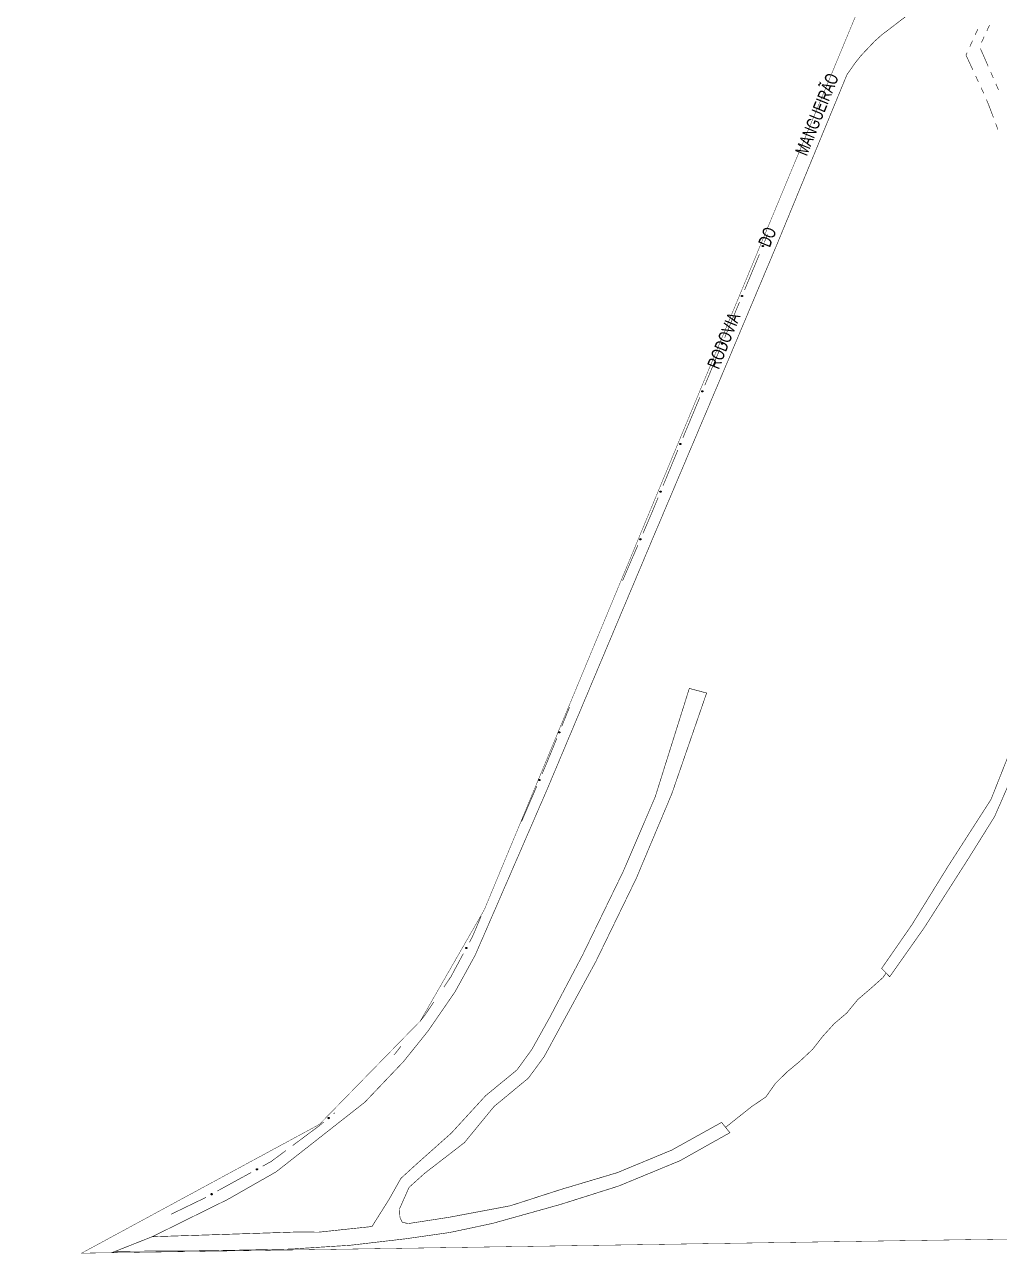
# Model space of a CAD drawing. Extents: x 204256 to 207861, y 4845615 to 4848347.
# Drawn here: x 204255.8 to 204557.7, y 4846552.3 to 4846935 of the extents above; entities that cross this region are included whole.
import ezdxf

# ---------------------------------------------------------------- set-up
doc = ezdxf.new("R2010")
doc.units = 0
doc.header["$LTSCALE"] = 1.5
doc.header["$MEASUREMENT"] = 0
for name, pattern in [('PHANTOMX2', [5, 2.5, -0.5, 0.5, -0.5, 0.5, -0.5]), ('TRACO_11', [8, 3, -1, 3, -1]), ('TRACO_15', [3, 2, -1]), ('TRACO_25', [8, 3, -1, 1, -1, 1, -1])]:
    doc.linetypes.add(name, pattern=pattern)
for name, color, linetype in [('LM-LIM-SETOR-FISCAL', 7, 'CONTINUOUS'), ('SV-CAMINHO-TRILHA', 20, 'CONTINUOUS'), ('SV-EIXO-ROD-ESTR', 7, 'CONTINUOUS'), ('SV-ROD-ESTADUAIS', 20, 'CONTINUOUS'), ('SV-RUA-NAO-PAV-S-GUIA-C-GUIA', 7, 'PHANTOMX2'), ('SV-RUA-PAVIM-S-GUIA-C-GUIA', 7, 'CONTINUOUS'), ('SV-TXT-ROD-EST', 20, 'CONTINUOUS')]:
    doc.layers.add(name, color=color, linetype=linetype)
doc.styles.add('ARIAL', font='ARIAL.TTF')
doc.linetypes.add('Limite', pattern='A,20,-3,[130,ltypeshp.shx,S=6.35,R=0,X=0,Y=0],-3,20', length=46)

msp = doc.modelspace()

# ---------------------------------------------------------------- linework, layer by layer
at = {"layer": 'LM-LIM-SETOR-FISCAL', "linetype": 'Limite', "ltscale": 0.1, "const_width": 0.13, "flags": 128}
msp.add_lwpolyline([(204255.91, 4845774.54), (204446.84, 4845974), (204535.1, 4846039.96), (204560.77, 4846069.41), (204570.54, 4846097.54), (204632.4, 4846153.82), (204654.94, 4846153.05), (205078.23, 4846433.21), (204983.84, 4846565.04), (204273.38, 4846554.21), (204347.03, 4846594.12), (204378.32, 4846626.2), (204398.13, 4846660.67), (204526.98, 4846971.03), (204438.64, 4847114.19), (204402.08, 4847237.98), (204373.18, 4847447.79), (204373.2, 4847552.6), (204365.79, 4847552.5), (205446.22, 4847576.17), (205460.3, 4847496.97), (205556.14, 4847515.7), (205660.88, 4847539.89), (205654.63, 4847591.47), (205807.66, 4847598.84), (205876.3, 4847605.11), (205880.92, 4847594.37), (205947.96, 4847607.22), (205959.47, 4847609.16), (205968.56, 4847603.73), (205972.79, 4847599.34), (206017.95, 4847599.66), (206211.07, 4847610.99), (206253.35, 4847609.47), (206274.49, 4847604.21), (206283.85, 4847619.28), (206186.17, 4847750.07), (206524.96, 4848001.52), (206519.68, 4848013.26), (206960.49, 4848346.74), (206966.87, 4848336.83), (206987.16, 4848307.84), (207005.71, 4848281.99), (207017.4, 4848267.11), (206974.73, 4848235.13), (206955.48, 4848219.86), (206950.26, 4848216.07), (206955.58, 4848209.27), (206959.42, 4848202.77), (206982.67, 4848172.12), (206995.35, 4848155.22), (207005.92, 4848142.54), (207020.41, 4848120.82), (207031.95, 4848105.77), (207060.87, 4848065.4), (207066.5, 4848058.01), (207069.11, 4848053.33), (207069.26, 4848049.8), (207069.37, 4848045.04), (207075.04, 4848034.33), (207087.01, 4848019.05), (207090.77, 4848014.03), (207100.06, 4848001.48), (207111.59, 4847986.15), (207126.09, 4847965.9), (207130.37, 4847960.22), (207134.22, 4847955.66), (207145.03, 4847940.16), (207159.13, 4847921.36), (207169.47, 4847906.92), (207186.34, 4847883.83), (207193.03, 4847885.67), (207202.51, 4847892.47), (207242.67, 4847921.29), (207248.23, 4847915.4), (207260.72, 4847896.98), (207285.87, 4847860.83), (207310.76, 4847826.26), (207315.6, 4847819.35), (207328.91, 4847799.72), (207333.8, 4847793.43), (207340.01, 4847785.42), (207350.49, 4847771.92), (207365.1, 4847750.55), (207367.63, 4847745.51), (207368.81, 4847743.14), (207390.62, 4847713.26), (207400.06, 4847698.96), (207410.24, 4847685.38), (207427.79, 4847661.69), (207431.06, 4847656.73), (207440.44, 4847642.51), (207457.67, 4847619.01), (207463.75, 4847610.71), (207498.88, 4847562.81), (207506.17, 4847553.18), (207511.91, 4847545.61), (207531.85, 4847519.47), (207540.14, 4847507.78), (207556.36, 4847486.66), (207571.87, 4847465.34), (207564.83, 4847458.43), (207551.89, 4847445.71), (207534.74, 4847428.33), (207518.94, 4847409.14), (207499.11, 4847384.81), (207498.17, 4847383.65), (207496.47, 4847381.56), (207486.15, 4847368.88), (207482.26, 4847364.11), (207477.47, 4847358.01), (207465.6, 4847339.64), (207465.56, 4847339.57), (207453.37, 4847317.61), (207438.93, 4847286.56), (207430.8, 4847269.09), (207410.93, 4847225.64), (207406.21, 4847217.15), (207396.71, 4847200.13), (207391.02, 4847192.25), (207379.11, 4847175.75), (207360.52, 4847152.72), (207355.52, 4847146.52), (207336.47, 4847121.03), (207323.47, 4847103.64), (207318.06, 4847094.89), (207310.15, 4847082.08), (207305.19, 4847073.38), (207304.65, 4847072.43), (207303.79, 4847070.78), (207287.7, 4847039.93), (207271.61, 4847010.96), (207261.28, 4846991.91), (207237.73, 4846950.07), (207236, 4846947.01), (207246.02, 4846928.73), (207251.02, 4846918.92), (207261.83, 4846899.5), (207265.63, 4846893.3), (207284.85, 4846863.07), (207289.66, 4846855.66), (207307.47, 4846827.84), (207314.88, 4846816.63), (207320.06, 4846808.15), (207332.53, 4846791.25), (207339.11, 4846782.58), (207345.12, 4846773.87), (207348.76, 4846768.8), (207357.76, 4846756.36), (207363.08, 4846749.04), (207366.95, 4846743.73), (207375.37, 4846734.54), (207383.22, 4846728.41), (207384.7, 4846727.73), (207392.17, 4846724.3), (207394.9, 4846723.05), (207402.49, 4846720.73), (207417.51, 4846716.14), (207437.03, 4846709.56), (207455.89, 4846703.64), (207460.62, 4846701.8), (207464.4, 4846700.29), (207467.39, 4846699.09), (207481.11, 4846693.55), (207488.13, 4846690.92), (207492.95, 4846689.16), (207510.17, 4846679.84), (207529.47, 4846668.22), (207543.72, 4846659.45), (207561.49, 4846646.95), (207570.84, 4846639.98), (207577.05, 4846635.29), (207586.86, 4846628.1), (207606.11, 4846612.63), (207623.66, 4846599.69), (207639.45, 4846588.94), (207662.08, 4846572.67), (207671.27, 4846565.58), (207685.28, 4846561.61), (207697.24, 4846558.13), (207709.78, 4846554.65), (207731.23, 4846549.14), (207735.6, 4846547.91), (207745.02, 4846545.25), (207762.81, 4846541.24), (207775.65, 4846538.39), (207787.75, 4846535.54), (207783.77, 4846513.63), (207781.5, 4846502.37), (207779.56, 4846492.81), (207778.5, 4846480), (207783.13, 4846476.08), (207788.36, 4846474.34), (207788.71, 4846474.22), (207798.97, 4846471.45), (207842.08, 4846460.36), (207844.37, 4846459.93), (207847.21, 4846459.39), (207851.95, 4846457.87), (207854.6, 4846457.02), (207858.96, 4846455.96), (207860.74, 4846451.34), (207859.67, 4846437.09), (207856.83, 4846420), (207854.33, 4846403.63), (207846.53, 4846396.15), (207836.81, 4846356.4), (207833.21, 4846341.98), (207827.16, 4846317.88), (207806.6, 4846238.03), (207795.3, 4846194.29), (207792.57, 4846183.36), (207787.76, 4846165.39), (207754.01, 4846025.3), (207739.36, 4845961), (207739.21, 4845960.34), (207737.77, 4845953.31), (207733.28, 4845938.2), (207726.95, 4845910.14), (207723, 4845891.36), (207741.21, 4845886.65), (207760.55, 4845879.79), (207773.24, 4845875.33), (207781.18, 4845873.09), (207785.9, 4845871.77), (207797.77, 4845868.36), (207799.24, 4845867.93), (207814.84, 4845863.98), (207831.48, 4845857.74), (207850.72, 4845850.88), (207842.01, 4845830.09), (207833.57, 4845800.72), (207825.14, 4845777.91), (207814.83, 4845746.81), (207813.3, 4845742.3), (207812.54, 4845740.05), (207809.34, 4845729.53), (207804.2, 4845714.63), (207791.7, 4845677.75), (207783.5, 4845679.57), (207766.81, 4845685.02), (207754.43, 4845688.82), (207739.64, 4845691.3), (207722.13, 4845693.94), (207717.1, 4845694.68), (207690.08, 4845700.62), (207680.08, 4845702.89), (207670.03, 4845704.98), (207667.81, 4845700.16), (207660.99, 4845676.98), (207660.54, 4845673.8), (207657.39, 4845659.57), (207656.59, 4845656.53), (207655.95, 4845653.98), (207650.56, 4845639.59), (207647.27, 4845633.02), (207644.17, 4845622.85), (207641.37, 4845615.1), (207618.1, 4845615.4), (207601.33, 4845615.86), (207592.93, 4845615.82), (207543.69, 4845617.43), (207493.78, 4845618.83), (207471.28, 4845620.61), (207442.67, 4845621.38), (207409.05, 4845621.45), (207395.8, 4845621.64), (207345.61, 4845622.76), (207297.34, 4845623.66), (207294.87, 4845656.58), (207289.29, 4845728.51), (207262.54, 4845726.7), (207256.04, 4845726.92), (207223.17, 4845727.38), (207195.16, 4845729.67), (207135.61, 4845730.44), (207094.04, 4845731.93), (207071.52, 4845732.83), (207036.85, 4845734.18), (207004.87, 4845734.18), (206995.29, 4845734.45), (206955.41, 4845735.22), (205304.22, 4845806.54), (205065.89, 4845798.29), (204762.24, 4845774.02), (204255.91, 4845774.54)], close=True, dxfattribs=at)
at = {"layer": 'SV-CAMINHO-TRILHA', "linetype": 'TRACO_15', "const_width": 0.18}
msp.add_lwpolyline([(204472.86, 4846593.21), (204477.1, 4846596.59), (204481.15, 4846599.8), (204485.32, 4846602.61), (204488.27, 4846606.79), (204491.86, 4846610.35), (204495.91, 4846613.72), (204499.85, 4846617.42), (204502.96, 4846621.42), (204506.48, 4846625.32), (204510.41, 4846628.66), (204513.85, 4846632.86), (204517.9, 4846636.32), (204521.67, 4846639.7), (204522.59, 4846641.06)], dxfattribs=at)
at = {"layer": 'SV-EIXO-ROD-ESTR', "const_width": 0.18}
for points in [[(204484.87, 4846867.53), (204485.61, 4846869.39)], [(204485.61, 4846869.39), (204485.87, 4846870.03)], [(204478.73, 4846852.76), (204483.35, 4846863.84)], [(204472.58, 4846837.99), (204477.19, 4846849.07)], [(204466.42, 4846823.22), (204471.04, 4846834.3)], [(204460.27, 4846808.45), (204464.89, 4846819.53)], [(204459.62, 4846806.88), (204460, 4846807.81)], [(204460, 4846807.81), (204460.27, 4846808.45)], [(204453.49, 4846792.1), (204458.09, 4846803.19)], [(204450.04, 4846783.79), (204451.96, 4846788.41)], [(204447.28, 4846777.36), (204449.65, 4846782.87)], [(204449.65, 4846782.87), (204450.04, 4846783.79)], [(204440.96, 4846762.66), (204445.7, 4846773.69)], [(204422.1, 4846717.51), (204424.37, 4846723.06)], [(204424.37, 4846723.06), (204424.55, 4846723.49)], [(204417.24, 4846705.62), (204420.59, 4846713.8)], [(204415.99, 4846702.72), (204417.18, 4846705.47)], [(204417.18, 4846705.47), (204417.24, 4846705.62)], [(204409.67, 4846688.02), (204414.41, 4846699.04)], [(204394.46, 4846652.33), (204396.8, 4846657.86)], [(204396.8, 4846657.86), (204397.14, 4846658.65)], [(204393.52, 4846650.57), (204393.99, 4846651.45)], [(204393.99, 4846651.45), (204394.46, 4846652.33)], [(204387.78, 4846639.89), (204391.62, 4846647.05)], [(204385.61, 4846636.68), (204387.29, 4846639.17)], [(204387.29, 4846639.17), (204387.78, 4846639.89)], [(204379.8, 4846628.1), (204382.21, 4846631.66)], [(204382.21, 4846631.66), (204382.47, 4846632.04)], [(204378.15, 4846625.96), (204379.37, 4846627.54)], [(204379.37, 4846627.54), (204379.8, 4846628.1)], [(204370.11, 4846615.63), (204370.57, 4846616.12)], [(204370.57, 4846616.12), (204371.99, 4846617.96)], [(204371.99, 4846617.96), (204372.31, 4846618.38)], [(204351.43, 4846597.38), (204351.86, 4846597.74)], [(204338.78, 4846587.59), (204346.81, 4846593.55)], [(204346.81, 4846593.55), (204346.87, 4846593.6)], [(204346.87, 4846593.6), (204348.35, 4846594.83)], [(204332.07, 4846582.6), (204336.1, 4846585.59)], [(204336.1, 4846585.59), (204336.7, 4846586.04)], [(204329.45, 4846581.16), (204331.21, 4846582.13)], [(204331.21, 4846582.13), (204332.07, 4846582.6)], [(204315.42, 4846573.47), (204325.94, 4846579.24)], [(204301.13, 4846566.29), (204311.03, 4846571.08)], [(204311.03, 4846571.08), (204311.18, 4846571.15)], [(204311.18, 4846571.15), (204311.91, 4846571.55)]]:
    msp.add_lwpolyline(points, dxfattribs=at)
at = {"layer": 'SV-EIXO-ROD-ESTR'}
for points in [[(204484.25, 4846866.3), (204484.23, 4846866.34), (204484.23, 4846866.38), (204484.23, 4846866.42), (204484.24, 4846866.45), (204484.26, 4846866.49), (204484.28, 4846866.51), (204484.31, 4846866.54), (204484.36, 4846866.56), (204484.4, 4846866.57), (204484.44, 4846866.56), (204484.47, 4846866.55), (204484.5, 4846866.54), (204484.53, 4846866.51), (204484.56, 4846866.48), (204484.58, 4846866.43), (204484.58, 4846866.39), (204484.58, 4846866.36), (204484.57, 4846866.32), (204484.55, 4846866.29), (204484.53, 4846866.26), (204484.5, 4846866.24), (204484.45, 4846866.22), (204484.41, 4846866.21), (204484.37, 4846866.21), (204484.34, 4846866.23), (204484.31, 4846866.24), (204484.28, 4846866.26), (204484.25, 4846866.3)], [(204477.8, 4846850.82), (204477.79, 4846850.87), (204477.78, 4846850.91), (204477.78, 4846850.95), (204477.79, 4846850.98), (204477.81, 4846851.01), (204477.83, 4846851.04), (204477.87, 4846851.06), (204477.91, 4846851.08), (204477.96, 4846851.09), (204477.99, 4846851.09), (204478.03, 4846851.07), (204478.06, 4846851.06), (204478.08, 4846851.03), (204478.11, 4846851), (204478.13, 4846850.95), (204478.14, 4846850.91), (204478.13, 4846850.88), (204478.12, 4846850.84), (204478.1, 4846850.81), (204478.08, 4846850.78), (204478.05, 4846850.76), (204478, 4846850.74), (204477.96, 4846850.73), (204477.92, 4846850.74), (204477.89, 4846850.75), (204477.86, 4846850.76), (204477.83, 4846850.79), (204477.8, 4846850.82)], [(204471.65, 4846836.05), (204471.63, 4846836.1), (204471.62, 4846836.14), (204471.63, 4846836.18), (204471.64, 4846836.21), (204471.66, 4846836.24), (204471.68, 4846836.27), (204471.71, 4846836.29), (204471.76, 4846836.31), (204471.8, 4846836.32), (204471.84, 4846836.32), (204471.87, 4846836.31), (204471.9, 4846836.29), (204471.93, 4846836.26), (204471.96, 4846836.23), (204471.98, 4846836.18), (204471.98, 4846836.14), (204471.98, 4846836.11), (204471.97, 4846836.07), (204471.95, 4846836.04), (204471.93, 4846836.01), (204471.89, 4846835.99), (204471.85, 4846835.97), (204471.81, 4846835.96), (204471.77, 4846835.97), (204471.74, 4846835.98), (204471.7, 4846835.99), (204471.68, 4846836.02), (204471.65, 4846836.05)], [(204465.5, 4846821.28), (204465.48, 4846821.33), (204465.47, 4846821.37), (204465.47, 4846821.41), (204465.49, 4846821.44), (204465.5, 4846821.47), (204465.53, 4846821.5), (204465.56, 4846821.52), (204465.6, 4846821.54), (204465.65, 4846821.55), (204465.69, 4846821.55), (204465.72, 4846821.54), (204465.75, 4846821.52), (204465.78, 4846821.49), (204465.8, 4846821.46), (204465.82, 4846821.42), (204465.83, 4846821.37), (204465.82, 4846821.34), (204465.81, 4846821.3), (204465.8, 4846821.27), (204465.77, 4846821.24), (204465.74, 4846821.22), (204465.69, 4846821.2), (204465.65, 4846821.19), (204465.62, 4846821.2), (204465.58, 4846821.21), (204465.55, 4846821.23), (204465.52, 4846821.25), (204465.5, 4846821.28)], [(204458.7, 4846804.95), (204458.68, 4846804.99), (204458.67, 4846805.03), (204458.67, 4846805.07), (204458.69, 4846805.1), (204458.7, 4846805.13), (204458.73, 4846805.16), (204458.76, 4846805.19), (204458.8, 4846805.21), (204458.85, 4846805.21), (204458.88, 4846805.21), (204458.92, 4846805.2), (204458.95, 4846805.18), (204458.98, 4846805.16), (204459, 4846805.12), (204459.02, 4846805.08), (204459.03, 4846805.04), (204459.02, 4846805), (204459.01, 4846804.97), (204459, 4846804.93), (204458.97, 4846804.91), (204458.94, 4846804.88), (204458.89, 4846804.86), (204458.85, 4846804.86), (204458.82, 4846804.86), (204458.78, 4846804.87), (204458.75, 4846804.89), (204458.72, 4846804.91), (204458.7, 4846804.95)], [(204452.57, 4846790.17), (204452.55, 4846790.21), (204452.54, 4846790.25), (204452.54, 4846790.29), (204452.56, 4846790.32), (204452.57, 4846790.35), (204452.59, 4846790.38), (204452.63, 4846790.41), (204452.67, 4846790.43), (204452.72, 4846790.43), (204452.75, 4846790.43), (204452.79, 4846790.42), (204452.82, 4846790.4), (204452.85, 4846790.38), (204452.87, 4846790.35), (204452.89, 4846790.3), (204452.9, 4846790.26), (204452.89, 4846790.22), (204452.88, 4846790.19), (204452.86, 4846790.16), (204452.84, 4846790.13), (204452.81, 4846790.1), (204452.76, 4846790.09), (204452.72, 4846790.08), (204452.68, 4846790.08), (204452.65, 4846790.09), (204452.62, 4846790.11), (204452.59, 4846790.13), (204452.57, 4846790.17)], [(204446.33, 4846775.43), (204446.31, 4846775.48), (204446.3, 4846775.52), (204446.31, 4846775.56), (204446.32, 4846775.59), (204446.34, 4846775.62), (204446.36, 4846775.65), (204446.39, 4846775.67), (204446.44, 4846775.69), (204446.48, 4846775.7), (204446.52, 4846775.7), (204446.55, 4846775.68), (204446.58, 4846775.67), (204446.61, 4846775.64), (204446.64, 4846775.61), (204446.66, 4846775.56), (204446.66, 4846775.52), (204446.66, 4846775.49), (204446.64, 4846775.45), (204446.63, 4846775.42), (204446.6, 4846775.39), (204446.57, 4846775.37), (204446.52, 4846775.35), (204446.48, 4846775.34), (204446.45, 4846775.35), (204446.41, 4846775.36), (204446.38, 4846775.38), (204446.35, 4846775.4), (204446.33, 4846775.43)], [(204421.19, 4846715.56), (204421.17, 4846715.61), (204421.16, 4846715.65), (204421.16, 4846715.69), (204421.18, 4846715.72), (204421.19, 4846715.75), (204421.22, 4846715.78), (204421.25, 4846715.8), (204421.29, 4846715.82), (204421.34, 4846715.83), (204421.37, 4846715.83), (204421.41, 4846715.82), (204421.44, 4846715.8), (204421.47, 4846715.78), (204421.49, 4846715.74), (204421.51, 4846715.7), (204421.52, 4846715.66), (204421.51, 4846715.62), (204421.5, 4846715.59), (204421.49, 4846715.55), (204421.46, 4846715.53), (204421.43, 4846715.5), (204421.39, 4846715.48), (204421.34, 4846715.47), (204421.31, 4846715.48), (204421.27, 4846715.49), (204421.24, 4846715.51), (204421.21, 4846715.53), (204421.19, 4846715.56)], [(204415.04, 4846700.79), (204415.02, 4846700.84), (204415.02, 4846700.88), (204415.02, 4846700.92), (204415.04, 4846700.95), (204415.05, 4846700.98), (204415.08, 4846701.01), (204415.11, 4846701.03), (204415.15, 4846701.05), (204415.2, 4846701.06), (204415.23, 4846701.05), (204415.27, 4846701.04), (204415.3, 4846701.03), (204415.33, 4846701), (204415.35, 4846700.97), (204415.37, 4846700.92), (204415.38, 4846700.88), (204415.37, 4846700.84), (204415.36, 4846700.81), (204415.34, 4846700.78), (204415.32, 4846700.75), (204415.28, 4846700.73), (204415.24, 4846700.71), (204415.2, 4846700.7), (204415.16, 4846700.71), (204415.13, 4846700.72), (204415.1, 4846700.73), (204415.07, 4846700.76), (204415.04, 4846700.79)], [(204392.41, 4846648.74), (204392.39, 4846648.78), (204392.39, 4846648.83), (204392.39, 4846648.86), (204392.41, 4846648.89), (204392.43, 4846648.92), (204392.46, 4846648.95), (204392.49, 4846648.97), (204392.54, 4846648.99), (204392.58, 4846648.99), (204392.62, 4846648.98), (204392.65, 4846648.97), (204392.68, 4846648.95), (204392.7, 4846648.92), (204392.73, 4846648.88), (204392.74, 4846648.84), (204392.74, 4846648.79), (204392.74, 4846648.76), (204392.72, 4846648.73), (204392.7, 4846648.7), (204392.68, 4846648.67), (204392.64, 4846648.65), (204392.59, 4846648.64), (204392.55, 4846648.63), (204392.51, 4846648.64), (204392.48, 4846648.65), (204392.45, 4846648.67), (204392.43, 4846648.7), (204392.41, 4846648.74)], [(204349.71, 4846596.1), (204349.71, 4846596.15), (204349.72, 4846596.19), (204349.75, 4846596.22), (204349.77, 4846596.24), (204349.8, 4846596.26), (204349.83, 4846596.28), (204349.87, 4846596.28), (204349.92, 4846596.28), (204349.96, 4846596.26), (204350, 4846596.24), (204350.02, 4846596.22), (204350.04, 4846596.19), (204350.05, 4846596.15), (204350.06, 4846596.11), (204350.06, 4846596.06), (204350.04, 4846596.02), (204350.02, 4846595.99), (204350, 4846595.97), (204349.97, 4846595.95), (204349.93, 4846595.94), (204349.89, 4846595.93), (204349.84, 4846595.93), (204349.8, 4846595.95), (204349.77, 4846595.97), (204349.75, 4846595.99), (204349.73, 4846596.02), (204349.71, 4846596.05), (204349.71, 4846596.1)], [(204327.52, 4846580.23), (204327.53, 4846580.28), (204327.55, 4846580.32), (204327.58, 4846580.34), (204327.61, 4846580.36), (204327.64, 4846580.37), (204327.68, 4846580.38), (204327.72, 4846580.38), (204327.77, 4846580.37), (204327.8, 4846580.34), (204327.83, 4846580.32), (204327.85, 4846580.29), (204327.86, 4846580.26), (204327.87, 4846580.22), (204327.87, 4846580.18), (204327.86, 4846580.13), (204327.83, 4846580.1), (204327.81, 4846580.07), (204327.78, 4846580.05), (204327.75, 4846580.04), (204327.71, 4846580.03), (204327.67, 4846580.03), (204327.62, 4846580.04), (204327.58, 4846580.06), (204327.56, 4846580.09), (204327.54, 4846580.12), (204327.53, 4846580.15), (204327.52, 4846580.19), (204327.52, 4846580.23)], [(204313.49, 4846572.54), (204313.5, 4846572.59), (204313.52, 4846572.63), (204313.55, 4846572.65), (204313.58, 4846572.67), (204313.61, 4846572.68), (204313.65, 4846572.69), (204313.69, 4846572.69), (204313.73, 4846572.68), (204313.77, 4846572.65), (204313.8, 4846572.63), (204313.82, 4846572.6), (204313.83, 4846572.57), (204313.84, 4846572.53), (204313.84, 4846572.49), (204313.82, 4846572.44), (204313.8, 4846572.4), (204313.78, 4846572.38), (204313.75, 4846572.36), (204313.71, 4846572.35), (204313.68, 4846572.34), (204313.64, 4846572.34), (204313.59, 4846572.35), (204313.55, 4846572.37), (204313.53, 4846572.4), (204313.51, 4846572.43), (204313.49, 4846572.46), (204313.49, 4846572.5), (204313.49, 4846572.54)]]:
    msp.add_lwpolyline(points, close=True, dxfattribs=at)
for points in [[(204484.23, 4846866.34), (204484.28, 4846866.51)], [(204484.23, 4846866.38), (204484.26, 4846866.49)], [(204484.23, 4846866.37), (204484.27, 4846866.49)], [(204484.24, 4846866.32), (204484.29, 4846866.52)], [(204484.25, 4846866.3), (204484.31, 4846866.54)], [(204484.27, 4846866.28), (204484.34, 4846866.55)], [(204484.28, 4846866.26), (204484.36, 4846866.56)], [(204484.3, 4846866.26), (204484.38, 4846866.56)], [(204484.31, 4846866.24), (204484.4, 4846866.57)], [(204484.33, 4846866.24), (204484.42, 4846866.56)], [(204484.34, 4846866.23), (204484.44, 4846866.56)], [(204484.36, 4846866.22), (204484.46, 4846866.56)], [(204484.37, 4846866.21), (204484.47, 4846866.55)], [(204484.39, 4846866.22), (204484.49, 4846866.54)], [(204484.41, 4846866.21), (204484.5, 4846866.54)], [(204484.43, 4846866.22), (204484.52, 4846866.52)], [(204484.45, 4846866.22), (204484.53, 4846866.51)], [(204484.47, 4846866.23), (204484.54, 4846866.49)], [(204484.5, 4846866.24), (204484.56, 4846866.48)], [(204484.51, 4846866.26), (204484.56, 4846866.45)], [(204484.53, 4846866.26), (204484.58, 4846866.43)], [(204484.54, 4846866.28), (204484.58, 4846866.41)], [(204484.55, 4846866.29), (204484.58, 4846866.39)], [(204477.78, 4846850.89), (204477.82, 4846851.02)], [(204477.78, 4846850.91), (204477.81, 4846851.01)], [(204477.79, 4846850.87), (204477.83, 4846851.04)], [(204477.79, 4846850.85), (204477.85, 4846851.04)], [(204477.8, 4846850.82), (204477.87, 4846851.06)], [(204477.82, 4846850.8), (204477.89, 4846851.07)], [(204477.83, 4846850.79), (204477.91, 4846851.08)], [(204477.85, 4846850.78), (204477.93, 4846851.08)], [(204477.86, 4846850.76), (204477.96, 4846851.09)], [(204477.87, 4846850.76), (204477.97, 4846851.08)], [(204477.89, 4846850.75), (204477.99, 4846851.09)], [(204477.91, 4846850.74), (204478.01, 4846851.08)], [(204477.92, 4846850.74), (204478.03, 4846851.07)], [(204477.94, 4846850.74), (204478.04, 4846851.06)], [(204477.96, 4846850.73), (204478.06, 4846851.06)], [(204477.98, 4846850.74), (204478.07, 4846851.04)], [(204478, 4846850.74), (204478.08, 4846851.03)], [(204478.02, 4846850.75), (204478.1, 4846851.01)], [(204478.05, 4846850.76), (204478.11, 4846851)], [(204478.06, 4846850.78), (204478.12, 4846850.97)], [(204478.08, 4846850.78), (204478.13, 4846850.95)], [(204478.09, 4846850.8), (204478.13, 4846850.93)], [(204478.1, 4846850.81), (204478.14, 4846850.91)], [(204471.62, 4846836.14), (204471.66, 4846836.24)], [(204471.63, 4846836.1), (204471.68, 4846836.27)], [(204471.63, 4846836.12), (204471.67, 4846836.25)], [(204471.64, 4846836.08), (204471.69, 4846836.27)], [(204471.65, 4846836.05), (204471.71, 4846836.29)], [(204471.67, 4846836.03), (204471.74, 4846836.3)], [(204471.68, 4846836.02), (204471.76, 4846836.31)], [(204471.69, 4846836.01), (204471.78, 4846836.31)], [(204471.7, 4846835.99), (204471.8, 4846836.32)], [(204471.72, 4846835.99), (204471.82, 4846836.31)], [(204471.74, 4846835.98), (204471.84, 4846836.32)], [(204471.75, 4846835.98), (204471.86, 4846836.31)], [(204471.77, 4846835.97), (204471.87, 4846836.31)], [(204471.79, 4846835.97), (204471.89, 4846836.29)], [(204471.81, 4846835.96), (204471.9, 4846836.29)], [(204471.83, 4846835.97), (204471.92, 4846836.27)], [(204471.85, 4846835.97), (204471.93, 4846836.26)], [(204471.87, 4846835.98), (204471.94, 4846836.24)], [(204471.89, 4846835.99), (204471.96, 4846836.23)], [(204471.91, 4846836.01), (204471.96, 4846836.2)], [(204471.93, 4846836.01), (204471.98, 4846836.18)], [(204471.94, 4846836.03), (204471.98, 4846836.16)], [(204471.95, 4846836.04), (204471.98, 4846836.14)], [(204465.47, 4846821.35), (204465.51, 4846821.48)], [(204465.47, 4846821.37), (204465.5, 4846821.47)], [(204465.48, 4846821.33), (204465.53, 4846821.5)], [(204465.49, 4846821.31), (204465.54, 4846821.5)], [(204465.5, 4846821.28), (204465.56, 4846821.52)], [(204465.51, 4846821.27), (204465.58, 4846821.53)], [(204465.52, 4846821.25), (204465.6, 4846821.54)], [(204465.54, 4846821.24), (204465.62, 4846821.54)], [(204465.55, 4846821.23), (204465.65, 4846821.55)], [(204465.57, 4846821.22), (204465.66, 4846821.54)], [(204465.58, 4846821.21), (204465.69, 4846821.55)], [(204465.6, 4846821.21), (204465.7, 4846821.54)], [(204465.62, 4846821.2), (204465.72, 4846821.54)], [(204465.64, 4846821.2), (204465.73, 4846821.52)], [(204465.65, 4846821.19), (204465.75, 4846821.52)], [(204465.67, 4846821.2), (204465.76, 4846821.5)], [(204465.69, 4846821.2), (204465.78, 4846821.49)], [(204465.72, 4846821.21), (204465.79, 4846821.47)], [(204465.74, 4846821.22), (204465.8, 4846821.46)], [(204465.76, 4846821.24), (204465.81, 4846821.43)], [(204465.77, 4846821.24), (204465.82, 4846821.42)], [(204465.79, 4846821.26), (204465.82, 4846821.39)], [(204465.8, 4846821.27), (204465.83, 4846821.37)], [(204458.67, 4846805.01), (204458.71, 4846805.14)], [(204458.67, 4846805.03), (204458.7, 4846805.13)], [(204458.68, 4846804.99), (204458.73, 4846805.16)], [(204458.69, 4846804.97), (204458.74, 4846805.17)], [(204458.7, 4846804.95), (204458.76, 4846805.19)], [(204458.71, 4846804.93), (204458.78, 4846805.19)], [(204458.72, 4846804.91), (204458.8, 4846805.21)], [(204458.74, 4846804.9), (204458.82, 4846805.21)], [(204458.75, 4846804.89), (204458.85, 4846805.21)], [(204458.77, 4846804.88), (204458.86, 4846805.21)], [(204458.78, 4846804.87), (204458.88, 4846805.21)], [(204458.8, 4846804.87), (204458.9, 4846805.2)], [(204458.82, 4846804.86), (204458.92, 4846805.2)], [(204458.84, 4846804.86), (204458.93, 4846805.19)], [(204458.85, 4846804.86), (204458.95, 4846805.18)], [(204458.87, 4846804.86), (204458.96, 4846805.17)], [(204458.89, 4846804.86), (204458.98, 4846805.16)], [(204458.92, 4846804.88), (204458.99, 4846805.14)], [(204458.94, 4846804.88), (204459, 4846805.12)], [(204458.96, 4846804.9), (204459.01, 4846805.09)], [(204458.97, 4846804.91), (204459.02, 4846805.08)], [(204458.98, 4846804.93), (204459.02, 4846805.05)], [(204459, 4846804.93), (204459.03, 4846805.04)], [(204452.54, 4846790.24), (204452.58, 4846790.36)], [(204452.54, 4846790.25), (204452.57, 4846790.35)], [(204452.55, 4846790.21), (204452.59, 4846790.38)], [(204452.56, 4846790.19), (204452.61, 4846790.39)], [(204452.57, 4846790.17), (204452.63, 4846790.41)], [(204452.58, 4846790.15), (204452.65, 4846790.41)], [(204452.59, 4846790.13), (204452.67, 4846790.43)], [(204452.61, 4846790.12), (204452.69, 4846790.43)], [(204452.62, 4846790.11), (204452.72, 4846790.43)], [(204452.64, 4846790.11), (204452.73, 4846790.43)], [(204452.65, 4846790.09), (204452.75, 4846790.43)], [(204452.67, 4846790.09), (204452.77, 4846790.42)], [(204452.68, 4846790.08), (204452.79, 4846790.42)], [(204452.7, 4846790.08), (204452.8, 4846790.41)], [(204452.72, 4846790.08), (204452.82, 4846790.4)], [(204452.74, 4846790.08), (204452.83, 4846790.39)], [(204452.76, 4846790.09), (204452.85, 4846790.38)], [(204452.79, 4846790.1), (204452.86, 4846790.36)], [(204452.81, 4846790.1), (204452.87, 4846790.35)], [(204452.82, 4846790.12), (204452.88, 4846790.32)], [(204452.84, 4846790.13), (204452.89, 4846790.3)], [(204452.85, 4846790.15), (204452.89, 4846790.27)], [(204452.86, 4846790.16), (204452.9, 4846790.26)], [(204446.3, 4846775.52), (204446.34, 4846775.62)], [(204446.31, 4846775.48), (204446.36, 4846775.65)], [(204446.31, 4846775.5), (204446.35, 4846775.63)], [(204446.32, 4846775.46), (204446.37, 4846775.66)], [(204446.33, 4846775.43), (204446.39, 4846775.67)], [(204446.34, 4846775.42), (204446.42, 4846775.68)], [(204446.35, 4846775.4), (204446.44, 4846775.69)], [(204446.37, 4846775.39), (204446.46, 4846775.69)], [(204446.38, 4846775.38), (204446.48, 4846775.7)], [(204446.4, 4846775.37), (204446.5, 4846775.69)], [(204446.41, 4846775.36), (204446.52, 4846775.7)], [(204446.43, 4846775.36), (204446.54, 4846775.69)], [(204446.45, 4846775.35), (204446.55, 4846775.68)], [(204446.47, 4846775.35), (204446.57, 4846775.67)], [(204446.48, 4846775.34), (204446.58, 4846775.67)], [(204446.51, 4846775.35), (204446.6, 4846775.65)], [(204446.52, 4846775.35), (204446.61, 4846775.64)], [(204446.55, 4846775.36), (204446.62, 4846775.62)], [(204446.57, 4846775.37), (204446.64, 4846775.61)], [(204446.59, 4846775.39), (204446.64, 4846775.58)], [(204446.6, 4846775.39), (204446.66, 4846775.56)], [(204446.62, 4846775.41), (204446.66, 4846775.54)], [(204446.63, 4846775.42), (204446.66, 4846775.52)], [(204421.16, 4846715.63), (204421.2, 4846715.76)], [(204421.16, 4846715.65), (204421.19, 4846715.75)], [(204421.17, 4846715.61), (204421.22, 4846715.78)], [(204421.18, 4846715.59), (204421.23, 4846715.78)], [(204421.19, 4846715.56), (204421.25, 4846715.8)], [(204421.2, 4846715.55), (204421.27, 4846715.81)], [(204421.21, 4846715.53), (204421.29, 4846715.82)], [(204421.23, 4846715.52), (204421.31, 4846715.82)], [(204421.24, 4846715.51), (204421.34, 4846715.83)], [(204421.26, 4846715.5), (204421.35, 4846715.82)], [(204421.27, 4846715.49), (204421.37, 4846715.83)], [(204421.29, 4846715.49), (204421.39, 4846715.82)], [(204421.31, 4846715.48), (204421.41, 4846715.82)], [(204421.33, 4846715.48), (204421.42, 4846715.81)], [(204421.34, 4846715.47), (204421.44, 4846715.8)], [(204421.37, 4846715.48), (204421.45, 4846715.78)], [(204421.39, 4846715.48), (204421.47, 4846715.78)], [(204421.41, 4846715.5), (204421.48, 4846715.76)], [(204421.43, 4846715.5), (204421.49, 4846715.74)], [(204421.45, 4846715.52), (204421.5, 4846715.71)], [(204421.46, 4846715.53), (204421.51, 4846715.7)], [(204421.48, 4846715.54), (204421.51, 4846715.67)], [(204421.49, 4846715.55), (204421.52, 4846715.66)], [(204415.02, 4846700.84), (204415.08, 4846701.01)], [(204415.02, 4846700.86), (204415.06, 4846700.99)], [(204415.02, 4846700.88), (204415.05, 4846700.98)], [(204415.03, 4846700.82), (204415.09, 4846701.01)], [(204415.04, 4846700.79), (204415.11, 4846701.03)], [(204415.06, 4846700.77), (204415.13, 4846701.04)], [(204415.07, 4846700.76), (204415.15, 4846701.05)], [(204415.08, 4846700.75), (204415.17, 4846701.05)], [(204415.1, 4846700.73), (204415.2, 4846701.06)], [(204415.11, 4846700.73), (204415.21, 4846701.05)], [(204415.13, 4846700.72), (204415.23, 4846701.05)], [(204415.15, 4846700.71), (204415.25, 4846701.05)], [(204415.16, 4846700.71), (204415.27, 4846701.04)], [(204415.18, 4846700.71), (204415.28, 4846701.03)], [(204415.2, 4846700.7), (204415.3, 4846701.03)], [(204415.22, 4846700.71), (204415.31, 4846701.01)], [(204415.24, 4846700.71), (204415.33, 4846701)], [(204415.26, 4846700.72), (204415.34, 4846700.98)], [(204415.28, 4846700.73), (204415.35, 4846700.97)], [(204415.3, 4846700.74), (204415.36, 4846700.94)], [(204415.32, 4846700.75), (204415.37, 4846700.92)], [(204415.33, 4846700.77), (204415.37, 4846700.89)], [(204415.34, 4846700.78), (204415.38, 4846700.88)], [(204392.39, 4846648.78), (204392.46, 4846648.95)], [(204392.39, 4846648.81), (204392.44, 4846648.93)], [(204392.39, 4846648.83), (204392.43, 4846648.92)], [(204392.4, 4846648.76), (204392.47, 4846648.95)], [(204392.41, 4846648.74), (204392.49, 4846648.97)], [(204392.42, 4846648.72), (204392.51, 4846648.97)], [(204392.43, 4846648.7), (204392.54, 4846648.99)], [(204392.44, 4846648.69), (204392.56, 4846648.98)], [(204392.45, 4846648.67), (204392.58, 4846648.99)], [(204392.47, 4846648.67), (204392.6, 4846648.98)], [(204392.48, 4846648.65), (204392.62, 4846648.98)], [(204392.5, 4846648.65), (204392.64, 4846648.97)], [(204392.51, 4846648.64), (204392.65, 4846648.97)], [(204392.54, 4846648.64), (204392.66, 4846648.95)], [(204392.55, 4846648.63), (204392.68, 4846648.95)], [(204392.57, 4846648.64), (204392.69, 4846648.93)], [(204392.59, 4846648.64), (204392.7, 4846648.92)], [(204392.62, 4846648.65), (204392.71, 4846648.9)], [(204392.64, 4846648.65), (204392.73, 4846648.88)], [(204392.66, 4846648.67), (204392.73, 4846648.85)], [(204392.68, 4846648.67), (204392.74, 4846648.84)], [(204392.69, 4846648.69), (204392.74, 4846648.81)], [(204392.7, 4846648.7), (204392.74, 4846648.79)], [(204349.71, 4846596.15), (204349.83, 4846596.28)], [(204349.71, 4846596.1), (204349.87, 4846596.28)], [(204349.71, 4846596.05), (204349.92, 4846596.28)], [(204349.71, 4846596.08), (204349.9, 4846596.28)], [(204349.71, 4846596.12), (204349.85, 4846596.27)], [(204349.72, 4846596.04), (204349.94, 4846596.27)], [(204349.72, 4846596.19), (204349.8, 4846596.26)], [(204349.72, 4846596.17), (204349.81, 4846596.26)], [(204349.73, 4846596.02), (204349.96, 4846596.26)], [(204349.74, 4846596.01), (204349.98, 4846596.25)], [(204349.75, 4846595.99), (204350, 4846596.24)], [(204349.76, 4846595.98), (204350.01, 4846596.23)], [(204349.77, 4846595.97), (204350.02, 4846596.22)], [(204349.79, 4846595.96), (204350.03, 4846596.2)], [(204349.8, 4846595.95), (204350.04, 4846596.19)], [(204349.83, 4846595.94), (204350.04, 4846596.17)], [(204349.84, 4846595.93), (204350.05, 4846596.15)], [(204349.87, 4846595.93), (204350.06, 4846596.13)], [(204349.89, 4846595.93), (204350.06, 4846596.11)], [(204349.92, 4846595.94), (204350.05, 4846596.08)], [(204349.93, 4846595.94), (204350.06, 4846596.06)], [(204349.95, 4846595.95), (204350.04, 4846596.04)], [(204349.97, 4846595.95), (204350.04, 4846596.02)], [(204327.52, 4846580.23), (204327.72, 4846580.38)], [(204327.52, 4846580.19), (204327.77, 4846580.37)], [(204327.52, 4846580.21), (204327.74, 4846580.37)], [(204327.52, 4846580.17), (204327.78, 4846580.35)], [(204327.53, 4846580.28), (204327.68, 4846580.38)], [(204327.53, 4846580.26), (204327.69, 4846580.38)], [(204327.53, 4846580.15), (204327.8, 4846580.34)], [(204327.54, 4846580.3), (204327.65, 4846580.37)], [(204327.54, 4846580.14), (204327.81, 4846580.33)], [(204327.54, 4846580.12), (204327.83, 4846580.32)], [(204327.55, 4846580.32), (204327.64, 4846580.37)], [(204327.55, 4846580.11), (204327.84, 4846580.3)], [(204327.56, 4846580.09), (204327.85, 4846580.29)], [(204327.57, 4846580.08), (204327.85, 4846580.27)], [(204327.58, 4846580.06), (204327.86, 4846580.26)], [(204327.61, 4846580.05), (204327.86, 4846580.24)], [(204327.62, 4846580.04), (204327.87, 4846580.22)], [(204327.65, 4846580.04), (204327.87, 4846580.2)], [(204327.67, 4846580.03), (204327.87, 4846580.18)], [(204327.69, 4846580.03), (204327.86, 4846580.15)], [(204327.71, 4846580.03), (204327.86, 4846580.13)], [(204327.73, 4846580.04), (204327.84, 4846580.11)], [(204327.75, 4846580.04), (204327.83, 4846580.1)], [(204313.49, 4846572.54), (204313.69, 4846572.69)], [(204313.49, 4846572.5), (204313.73, 4846572.68)], [(204313.49, 4846572.52), (204313.71, 4846572.68)], [(204313.49, 4846572.48), (204313.75, 4846572.66)], [(204313.49, 4846572.46), (204313.77, 4846572.65)], [(204313.5, 4846572.59), (204313.65, 4846572.69)], [(204313.5, 4846572.57), (204313.66, 4846572.69)], [(204313.5, 4846572.45), (204313.78, 4846572.64)], [(204313.51, 4846572.61), (204313.62, 4846572.68)], [(204313.51, 4846572.43), (204313.8, 4846572.63)], [(204313.52, 4846572.63), (204313.61, 4846572.68)], [(204313.52, 4846572.42), (204313.81, 4846572.61)], [(204313.53, 4846572.4), (204313.82, 4846572.6)], [(204313.54, 4846572.39), (204313.82, 4846572.58)], [(204313.55, 4846572.37), (204313.83, 4846572.57)], [(204313.57, 4846572.36), (204313.83, 4846572.55)], [(204313.59, 4846572.35), (204313.84, 4846572.53)], [(204313.62, 4846572.35), (204313.84, 4846572.51)], [(204313.64, 4846572.34), (204313.84, 4846572.49)], [(204313.66, 4846572.34), (204313.82, 4846572.46)], [(204313.68, 4846572.34), (204313.82, 4846572.44)], [(204313.7, 4846572.34), (204313.81, 4846572.42)], [(204313.71, 4846572.35), (204313.8, 4846572.4)]]:
    msp.add_lwpolyline(points, dxfattribs=at)
at = {"layer": 'SV-ROD-ESTADUAIS', "const_width": 0.18}
for points in [[(204547.83, 4846952.21), (204521.23, 4846931.85)], [(204521.23, 4846931.85), (204519, 4846929.85), (204517.96, 4846928.76), (204516.93, 4846927.66), (204515.83, 4846926.51), (204514.81, 4846925.41), (204513.18, 4846923.4)], [(204513.18, 4846923.4), (204510.48, 4846919.56)], [(204510.48, 4846919.56), (204488.82, 4846867.01)], [(204488.82, 4846867.01), (204474.04, 4846831.88)], [(204474.04, 4846831.88), (204464.13, 4846808.46)]]:
    msp.add_lwpolyline(points, dxfattribs=at)
at = {"layer": 'SV-ROD-ESTADUAIS', "linetype": 'Continuous', "const_width": 0.18}
msp.add_lwpolyline([(204464.13, 4846808.46), (204449.91, 4846774.85), (204417.49, 4846697.75), (204395.33, 4846646.64), (204389.12, 4846635.32), (204380.77, 4846623.17), (204373.11, 4846613.61), (204361.13, 4846601.02), (204333.65, 4846579.43), (204318.59, 4846570.84), (204295.25, 4846559.31), (204283.82, 4846554.79), (204282.56, 4846554.29)], dxfattribs=at)
at = {"layer": 'SV-RUA-NAO-PAV-S-GUIA-C-GUIA', "const_width": 0.18}
for points in [[(204551.01, 4846933.67), (204550.18, 4846931.85)], [(204554.64, 4846934.91), (204553.8, 4846933.1)], [(204549.35, 4846930.03), (204548.52, 4846928.21)], [(204552.96, 4846931.28), (204552.11, 4846929.47)], [(204547.7, 4846926.39), (204547.33, 4846925.58)], [(204551.79, 4846927.65), (204554.2, 4846922.15)], [(204547.33, 4846925.58), (204549.49, 4846920.94)], [(204550.33, 4846919.13), (204551.17, 4846917.31)], [(204555, 4846920.32), (204555.8, 4846918.48)], [(204552.02, 4846915.5), (204552.44, 4846914.59)], [(204552.44, 4846914.59), (204552.83, 4846913.75)], [(204556.6, 4846916.65), (204556.78, 4846916.23)], [(204556.78, 4846916.23), (204557.4, 4846914.82)], [(204552.83, 4846913.75), (204552.86, 4846913.69)], [(204553.65, 4846911.85), (204554.02, 4846911)], [(204554.02, 4846911), (204554.41, 4846910)], [(204554.41, 4846910), (204554.57, 4846909.6)], [(204554.57, 4846909.6), (204554.77, 4846909.07)], [(204554.77, 4846909.07), (204555.1, 4846908.2)], [(204555.1, 4846908.2), (204555.48, 4846907.2)], [(204555.48, 4846907.2), (204555.8, 4846906.35)], [(204555.8, 4846906.35), (204555.83, 4846906.26)], [(204556.53, 4846904.39), (204556.85, 4846903.54)], [(204556.85, 4846903.54), (204557.22, 4846902.51)]]:
    msp.add_lwpolyline(points, dxfattribs=at)
at = {"layer": 'SV-RUA-NAO-PAV-S-GUIA-C-GUIA', "linetype": 'TRACO_25', "const_width": 0.18}
for points in [[(204576.82, 4846808.45), (204577.54, 4846790.76), (204577.5, 4846772.47), (204575.23, 4846752.07), (204570.14, 4846735.53), (204564.67, 4846719.09), (204555.09, 4846694.87), (204541.8, 4846674.16), (204530.49, 4846655.87), (204521.21, 4846642.47), (204522.59, 4846641.06), (204523.71, 4846639.91), (204534.43, 4846655.14), (204548.19, 4846676.7), (204556.19, 4846689.54), (204565.92, 4846711.82), (204573.93, 4846733.71), (204577.42, 4846745.12), (204578.73, 4846750.7), (204580.94, 4846766.83), (204581.18, 4846781.5), (204580.14, 4846808.45)], [(204363.33, 4846562.47), (204368.59, 4846570.83), (204372.3, 4846577.41), (204377.35, 4846582.02), (204387.91, 4846591.43), (204398.54, 4846603.03), (204408.26, 4846611.02), (204412.84, 4846617.34), (204418.37, 4846627.25), (204428.57, 4846646.62), (204441.12, 4846672.46), (204451.08, 4846695.7), (204461.63, 4846729.28), (204466.99, 4846727.84), (204456.26, 4846696.76), (204454.29, 4846692.02), (204445.18, 4846670.35), (204432.72, 4846644.7), (204416.67, 4846615.14), (204411.79, 4846608.48), (204401.13, 4846599.66), (204391.99, 4846588.5), (204379.69, 4846579), (204374.82, 4846574.61), (204371.85, 4846567.91), (204371.99, 4846565.32), (204372.73, 4846563.8), (204374.54, 4846563.38)], [(204387.01, 4846565.3), (204406.18, 4846568.9), (204421.86, 4846573.96), (204439.3, 4846579.16), (204456.2, 4846586.17), (204471.63, 4846594.75), (204472.86, 4846593.21), (204474.19, 4846591.55), (204458.74, 4846582.87), (204439.76, 4846575.03), (204421.66, 4846569.3), (204400.65, 4846563.43), (204387.48, 4846560.63)], [(204313.52, 4846559.9), (204295.25, 4846559.31)], [(204313.22, 4846554.97), (204283.82, 4846554.79)]]:
    msp.add_lwpolyline(points, dxfattribs=at)
at = {"layer": 'SV-RUA-PAVIM-S-GUIA-C-GUIA', "linetype": 'TRACO_11', "const_width": 0.18}
for points in [[(204363.33, 4846562.47), (204346.83, 4846560.72), (204340.56, 4846560.79), (204313.52, 4846559.9)], [(204387.01, 4846565.3), (204374.54, 4846563.38)], [(204387.48, 4846560.63), (204373.86, 4846558.68), (204356.69, 4846556.67), (204352.64, 4846556.41), (204338.06, 4846555.48), (204313.22, 4846554.97)]]:
    msp.add_lwpolyline(points, dxfattribs=at)

# ---------------------------------------------------------------- texts
at = {"layer": 'SV-TXT-ROD-EST', "style": 'ARIAL', "width": 0.7}
for s, p in [('MANGUEIRÃO', (204498.01, 4846894.09)), ('DO', (204486.55, 4846865.77)), ('RODOVIA', (204470.76, 4846827.97))]:
    msp.add_text(s, height=4, rotation=68, dxfattribs=at).set_placement(p)

doc.saveas('drawing.dxf')
